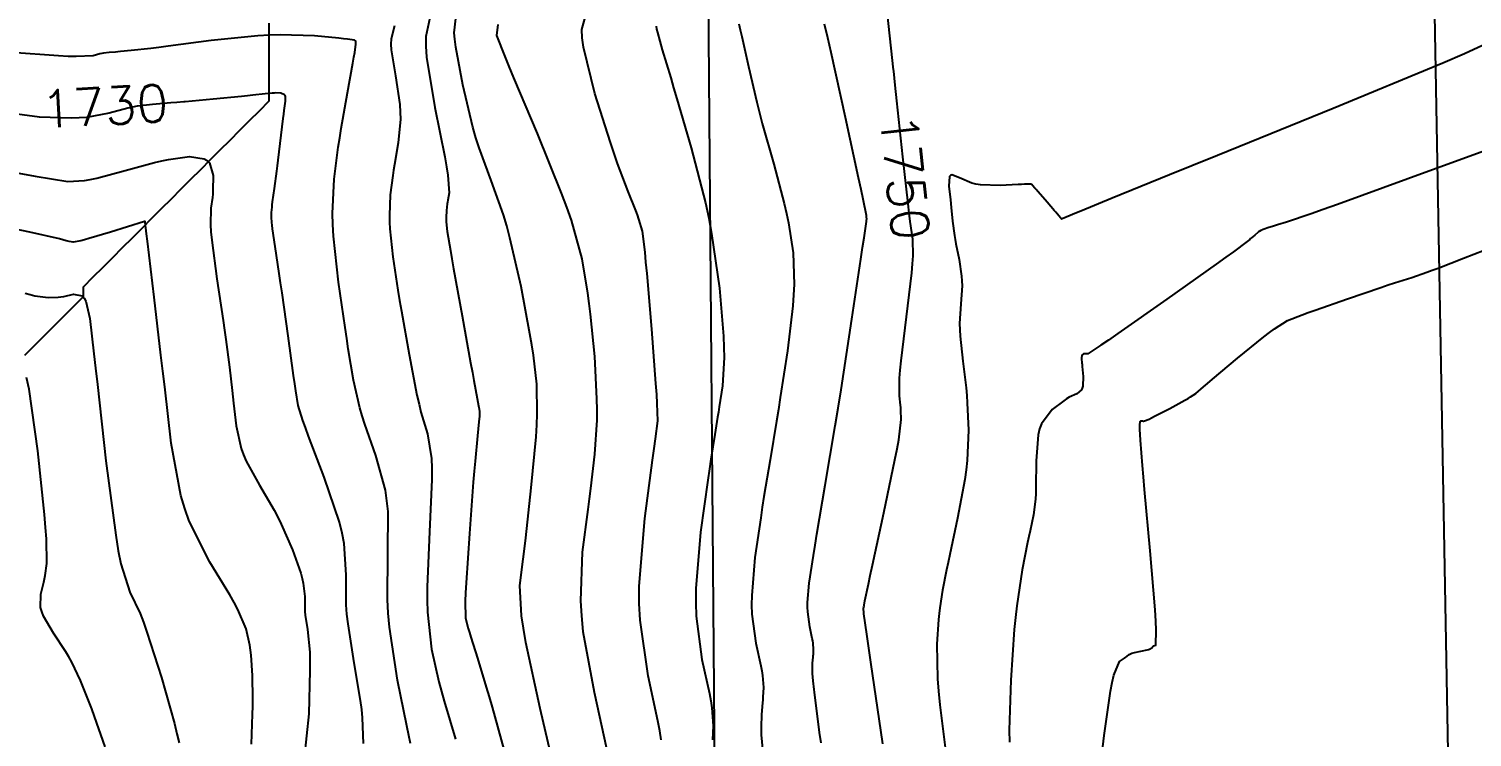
# Model space of a CAD drawing. Header units: metres. Extents: x 837475 to 838479, y 1189012 to 1191015.
# Drawn here: x 838094.4 to 838242, y 1190467 to 1190539.4 of the extents above; entities that cross this region are included whole.
import ezdxf

# ---------------------------------------------------------------- set-up
doc = ezdxf.new("R2010")
doc.units = ezdxf.units.M
doc.header["$LTSCALE"] = 0.3
for name, color, linetype in [('CORREDORVIA', 70, 'Continuous'), ('COTAS 10', 1, 'Continuous'), ('COTAS INT', 252, 'Continuous'), ('DRENAJE', 5, 'Continuous'), ('VIA1', 50, 'Continuous')]:
    doc.layers.add(name, color=color, linetype=linetype)
doc.styles.get("Standard").update_dxf_attribs({"font": 'simplex.shx'})

msp = doc.modelspace()

# ---------------------------------------------------------------- linework, layer by layer
at = {"layer": 'CORREDORVIA'}
msp.add_lwpolyline([(837910.67578, 1191000.96488), (838157.033, 1190996.193), (838237.174, 1190821.339), (838237.001, 1190602.875), (838240.0305, 1190437.1985), (838223.5365, 1190366.2715), (838212.196, 1190288.9195), (838227.642, 1189916.876), (838080.482, 1189451.8445), (837860.4834, 1189307.12351), (837593.19071, 1189234.39948), (837744.4868, 1189686.6093), (837750.277, 1189933.973), (837710.4905, 1190057.959), (837731.595, 1190134.414), (837885.383, 1190229.429), (837983.18356, 1190344.11971), (837817.55386, 1190502.18733), (837798.03286, 1190660.16958), (837963.57418, 1190795.98182)], close=True, dxfattribs=at)
at = {"layer": 'COTAS 10'}
for points in [[(838181.7, 1190466.288), (838180.496, 1190474.613), (838180.08, 1190477.493), (838179.781, 1190479.566), (838179.775, 1190479.623), (838179.773, 1190479.636), (838179.772, 1190479.649), (838179.767, 1190479.687), (838179.764, 1190479.719), (838179.764, 1190479.735), (838179.765, 1190479.764), (838179.767, 1190479.79), (838179.767, 1190479.797), (838179.768, 1190479.803), (838179.769, 1190479.824), (838179.767, 1190479.852), (838179.765, 1190479.862), (838179.763, 1190479.873), (838179.752, 1190479.925), (838179.743, 1190479.99), (838179.742, 1190480.01), (838179.743, 1190480.032), (838179.75, 1190480.117), (838179.778, 1190480.294), (838179.791, 1190480.373), (838179.807, 1190480.465), (838179.883, 1190480.907), (838180.235, 1190482.603), (838180.425, 1190483.487), (838180.654, 1190484.55), (838181.816, 1190489.884), (838182.955, 1190495.304), (838183.171, 1190496.422), (838183.344, 1190497.373), (838183.606, 1190499.426), (838183.563, 1190500.389), (838183.543, 1190500.654), (838183.519, 1190500.917), (838183.404, 1190501.861), (838183.431, 1190503.67), (838183.497, 1190504.479), (838183.589, 1190505.421), (838184.133, 1190509.937), (838184.667, 1190514.433), (838184.753, 1190515.363), (838184.811, 1190516.156), (838184.799, 1190517.883), (838184.527, 1190519.681), (838184.422, 1190520.519), (838184.304, 1190521.505), (838183.771, 1190526.294), (838183.154, 1190532.029), (838182.983, 1190533.611), (838182.827, 1190535.052), (838182.812, 1190535.19), (838182.196, 1190540.874)], [(838142.348, 1190539.84), (838142.213, 1190538.694), (838143.037, 1190536.539), (838143.446, 1190535.542), (838143.933, 1190534.37), (838146.348, 1190528.694), (838148.828, 1190522.585), (838149.357, 1190521.14), (838149.817, 1190519.803), (838150.91, 1190515.867), (838151.502, 1190512.365), (838151.647, 1190511.301), (838151.784, 1190510.197), (838152.209, 1190505.867), (838152.438, 1190501.542), (838152.452, 1190500.439), (838152.443, 1190499.378), (838152.232, 1190495.89), (838151.824, 1190492.399), (838151.692, 1190491.336), (838151.552, 1190490.23), (838150.975, 1190485.89), (838150.777, 1190480.886), (838150.875, 1190479.362), (838151.04, 1190477.778), (838152.186, 1190471.558), (838153.438, 1190465.812)], [(838128.583, 1190466.317), (838128.496, 1190468.931), (838128.408, 1190469.795), (838128.291, 1190470.721), (838127.638, 1190474.573), (838127.006, 1190478.535), (838126.903, 1190479.53), (838126.832, 1190480.481), (838126.833, 1190483.547), (838126.611, 1190486.77), (838126.399, 1190487.82), (838126.122, 1190488.939), (838124.576, 1190493.547), (838122.966, 1190497.745), (838122.648, 1190498.605), (838122.386, 1190499.333), (838121.9, 1190500.871), (838121.667, 1190502.379), (838121.564, 1190503.089), (838121.444, 1190503.925), (838120.871, 1190507.999), (838120.256, 1190512.378), (838120.109, 1190513.407), (838119.973, 1190514.355), (838119.565, 1190517.117), (838119.296, 1190518.941), (838119.247, 1190519.299), (838119.209, 1190519.593), (838119.164, 1190520.124), (838119.184, 1190520.269), (838119.187, 1190520.32), (838119.19, 1190520.375), (838119.191, 1190520.614), (838119.233, 1190521.15), (838119.262, 1190521.393), (838119.297, 1190521.677), (838119.486, 1190523.044), (838119.729, 1190524.825), (838119.798, 1190525.37), (838119.869, 1190525.937), (838120.376, 1190530.21), (838120.432, 1190530.65), (838120.483, 1190531.036), (838120.627, 1190531.983), (838120.622, 1190532.472), (838120.579, 1190532.569), (838120.518, 1190532.65), (838120.149, 1190532.804), (838119.608, 1190532.822), (838119.438, 1190532.816), (838119.259, 1190532.806), (838118.544, 1190532.733), (838117.26, 1190532.588), (838116.723, 1190532.533), (838116.107, 1190532.471), (838113.229, 1190532.195), (838110.338, 1190531.931), (838110.214, 1190531.919), (838109.512, 1190531.858), (838108.868, 1190531.803), (838107.022, 1190531.659), (838105.446, 1190531.46), (838104.972, 1190531.369), (838104.482, 1190531.264), (838102.573, 1190530.757), (838100.257, 1190530.328), (838099.509, 1190530.271), (838098.715, 1190530.242), (838095.462, 1190530.36), (838091.367, 1190530.88)]]:
    msp.add_lwpolyline(points, dxfattribs=at)
at = {"layer": 'COTAS INT'}
for points in [[(838135.493, 1190540.978), (838134.957, 1190538.584), (838134.966, 1190537.605), (838135.043, 1190536.49), (838135.887, 1190531.322), (838136.895, 1190526.297), (838137.075, 1190525.273), (838137.211, 1190524.407), (838137.348, 1190522.606), (838137.218, 1190521.867), (838137.187, 1190521.67), (838137.158, 1190521.478), (838137.071, 1190520.815), (838137.041, 1190520.098), (838137.047, 1190519.872), (838137.06, 1190519.634), (838137.162, 1190518.674), (838137.482, 1190516.716), (838137.633, 1190515.849), (838137.81, 1190514.842), (838138.674, 1190510.03), (838139.544, 1190505.247), (838139.725, 1190504.259), (838139.88, 1190503.416), (838140.226, 1190501.582), (838140.371, 1190500.835), (838140.399, 1190500.677), (838140.423, 1190500.541), (838140.47, 1190500.226), (838140.444, 1190499.743), (838140.422, 1190499.501), (838140.395, 1190499.212), (838140.244, 1190497.778), (838140.002, 1190495.186), (838139.918, 1190494.167), (838139.825, 1190493.017), (838139.427, 1190487.778), (838139.092, 1190482.743), (838139.04, 1190481.723), (838139.006, 1190480.865), (838139.028, 1190479.115), (838139.296, 1190478.066), (838139.418, 1190477.649), (838139.559, 1190477.178), (838140.24, 1190475.022), (838141.15, 1190472.062), (838141.436, 1190471.084), (838141.737, 1190470.038), (838142.947, 1190465.689)], [(838148.186, 1190463.297), (838146.673, 1190469.885), (838145.203, 1190476.634), (838144.945, 1190478.088), (838144.752, 1190479.362), (838144.594, 1190482.466), (838144.933, 1190485.174), (838145.054, 1190486.199), (838145.186, 1190487.342), (838145.758, 1190492.466), (838146.242, 1190497.678), (838146.317, 1190498.878), (838146.367, 1190499.973), (838146.339, 1190503.047), (838145.971, 1190506.032), (838145.808, 1190507.07), (838145.617, 1190508.2), (838144.705, 1190513.047), (838143.576, 1190518.018), (838143.249, 1190519.226), (838142.915, 1190520.362), (838141.658, 1190523.858), (838140.42, 1190527.198), (838140.099, 1190528.236), (838139.787, 1190529.322), (838138.738, 1190533.653), (838138.028, 1190537.52), (838137.929, 1190538.315), (838137.873, 1190538.989), (838138.025, 1190540.428)], [(838159.034, 1190466.669), (838158.889, 1190467.593), (838158.703, 1190468.624), (838157.699, 1190473.231), (838156.876, 1190478.923), (838156.805, 1190480.637), (838156.802, 1190482.41), (838157.356, 1190489.315), (838158.17, 1190495.287), (838158.331, 1190496.473), (838158.463, 1190497.455), (838158.705, 1190499.315), (838158.645, 1190501.079), (838158.586, 1190502.001), (838158.509, 1190503.111), (838158.079, 1190508.688), (838157.596, 1190514.361), (838157.487, 1190515.532), (838157.387, 1190516.53), (838157.115, 1190518.688), (838156.768, 1190519.938), (838156.622, 1190520.362), (838156.454, 1190520.82), (838155.667, 1190522.76), (838154.581, 1190525.608), (838154.225, 1190526.639), (838153.845, 1190527.776), (838152.271, 1190532.76), (838151.091, 1190537.497), (838150.958, 1190538.478), (838150.91, 1190539.317), (838151.439, 1190541.153)], [(838133.403, 1190466.318), (838133.227, 1190467.137), (838133.025, 1190468.101), (838132.082, 1190472.794), (838131.255, 1190478.215), (838131.126, 1190479.638), (838131.04, 1190481.026), (838131.09, 1190485.757), (838131.103, 1190490.033), (838130.994, 1190491.135), (838130.836, 1190492.202), (838129.858, 1190495.757), (838128.719, 1190498.962), (838128.459, 1190499.807), (838128.224, 1190500.635), (838127.573, 1190503.472), (838127.038, 1190506.66), (838126.874, 1190507.708), (838126.704, 1190508.828), (838126.035, 1190513.472), (838125.533, 1190518.199), (838125.468, 1190519.371), (838125.435, 1190520.484), (838125.585, 1190524.012), (838126.012, 1190527.275), (838126.155, 1190528.221), (838126.308, 1190529.186), (838126.948, 1190532.826), (838127.511, 1190535.88), (838127.616, 1190536.475), (838127.698, 1190536.962), (838127.812, 1190537.818), (838127.792, 1190537.945), (838127.791, 1190537.973), (838127.791, 1190537.998), (838127.807, 1190538.061), (838127.803, 1190538.109), (838127.791, 1190538.125), (838127.774, 1190538.141), (838127.671, 1190538.208), (838126.96, 1190538.325), (838126.559, 1190538.373), (838126.07, 1190538.427), (838123.568, 1190538.68), (838120.078, 1190538.784), (838118.966, 1190538.745), (838117.791, 1190538.676), (838113.023, 1190538.179), (838108.616, 1190537.602), (838107.668, 1190537.482), (838106.839, 1190537.379), (838104.83, 1190537.151), (838103.729, 1190537.05), (838103.473, 1190537.027), (838103.237, 1190537.007), (838102.564, 1190536.955), (838101.988, 1190536.882), (838101.815, 1190536.849), (838101.636, 1190536.811), (838100.939, 1190536.626), (838099.209, 1190536.542), (838098.378, 1190536.568), (838097.394, 1190536.615), (838092.572, 1190536.959)], [(838131.753, 1190539.676), (838131.412, 1190538.349), (838131.404, 1190537.828), (838131.433, 1190537.241), (838131.849, 1190534.57), (838132.297, 1190531.63), (838132.345, 1190530.874), (838132.361, 1190530.144), (838132.148, 1190527.716), (838131.763, 1190525.527), (838131.671, 1190524.946), (838131.585, 1190524.377), (838131.328, 1190522.414), (838131.238, 1190520.291), (838131.258, 1190519.622), (838131.297, 1190518.916), (838131.599, 1190516.073), (838132.112, 1190512.668), (838132.284, 1190511.609), (838132.469, 1190510.5), (838133.246, 1190506.073), (838134.061, 1190501.936), (838134.27, 1190501.01), (838134.472, 1190500.179), (838135.14, 1190497.967), (838135.55, 1190495.465), (838135.589, 1190494.45), (838135.595, 1190493.296), (838135.347, 1190487.967), (838135.099, 1190482.329), (838135.105, 1190480.98), (838135.144, 1190479.724), (838135.555, 1190475.955), (838136.311, 1190472.617), (838136.568, 1190471.633), (838136.846, 1190470.622), (838138.018, 1190466.757)], [(838158.526, 1190539.648), (838158.579, 1190539.356), (838158.658, 1190539.005), (838159.155, 1190537.23), (838160.013, 1190534.376), (838160.319, 1190533.345), (838160.656, 1190532.208), (838162.123, 1190527.23), (838163.575, 1190521.583), (838163.903, 1190520.026), (838164.198, 1190518.47), (838164.996, 1190512.873), (838165.402, 1190507.943), (838165.45, 1190506.809), (838165.471, 1190505.775), (838165.315, 1190502.873), (838164.989, 1190500.744), (838164.902, 1190500.198), (838164.817, 1190499.67), (838164.523, 1190497.919), (838164.129, 1190495.395), (838163.981, 1190494.379), (838163.816, 1190493.226), (838163.078, 1190487.919), (838162.583, 1190482.15), (838162.57, 1190480.706), (838162.612, 1190479.328), (838163.212, 1190474.905), (838163.968, 1190471.436), (838164.108, 1190470.661), (838164.217, 1190469.965), (838164.36, 1190468.119), (838164.284, 1190466.687)], [(838166.988, 1190539.906), (838167.134, 1190539.282), (838167.293, 1190538.591), (838167.968, 1190535.534), (838168.825, 1190531.872), (838169.098, 1190530.801), (838169.386, 1190529.704), (838170.558, 1190525.534), (838171.638, 1190521.506), (838171.869, 1190520.499), (838172.071, 1190519.539), (838172.554, 1190516.463), (838172.64, 1190513.245), (838172.592, 1190512.195), (838172.511, 1190511.076), (838171.959, 1190506.463), (838171.225, 1190501.675), (838171.03, 1190500.445), (838170.839, 1190499.258), (838170.178, 1190495.319), (838169.553, 1190491.555), (838169.385, 1190490.478), (838169.219, 1190489.386), (838168.636, 1190485.319), (838168.303, 1190481.444), (838168.294, 1190480.474), (838168.322, 1190479.549), (838168.726, 1190476.578), (838169.233, 1190474.249), (838169.327, 1190473.728), (838169.4, 1190473.261), (838169.497, 1190472.021), (838169.445, 1190471.059), (838169.426, 1190470.767), (838169.404, 1190470.463), (838169.307, 1190469.274), (838169.255, 1190467.971), (838169.261, 1190467.595), (838169.277, 1190467.213), (838169.411, 1190465.78)], [(838175.392, 1190466.362), (838175.245, 1190467.43), (838174.921, 1190469.931), (838174.772, 1190471.238), (838174.735, 1190471.552), (838174.7, 1190471.846), (838174.589, 1190472.734), (838174.521, 1190473.466), (838174.513, 1190473.661), (838174.509, 1190473.853), (838174.536, 1190474.519), (838174.586, 1190475.127), (838174.597, 1190475.282), (838174.607, 1190475.431), (838174.633, 1190475.923), (838174.584, 1190476.556), (838174.546, 1190476.795), (838174.498, 1190477.061), (838174.239, 1190478.251), (838174.033, 1190479.769), (838174.018, 1190480.242), (838174.023, 1190480.738), (838174.193, 1190482.718), (838174.621, 1190485.546), (838174.788, 1190486.577), (838174.977, 1190487.715), (838175.832, 1190492.718), (838176.852, 1190498.791), (838177.145, 1190500.603), (838177.442, 1190502.472), (838178.55, 1190509.694), (838179.469, 1190515.843), (838179.647, 1190517.035), (838179.791, 1190518.006), (838180.037, 1190519.67), (838180.06, 1190519.851), (838180.064, 1190519.886), (838180.067, 1190519.915), (838180.071, 1190519.969), (838180.064, 1190520.027), (838180.06, 1190520.059), (838180.055, 1190520.098), (838180.034, 1190520.298), (838179.692, 1190521.982), (838179.485, 1190522.957), (838179.231, 1190524.153), (838177.907, 1190530.306), (838176.436, 1190536.964), (838176.088, 1190538.477), (838175.765, 1190539.848)], [(838243.056, 1190537.663), (838241.23, 1190536.837), (838239.014, 1190535.872), (838227.782, 1190531.22), (838215.939, 1190526.429), (838213.339, 1190525.377), (838211.033, 1190524.442), (838205.161, 1190522.057), (838201.974, 1190520.756), (838201.363, 1190520.505), (838200.868, 1190520.301), (838200.06, 1190519.961), (838200.023, 1190519.941), (838200.014, 1190519.939), (838200.007, 1190519.938), (838199.986, 1190519.95), (838199.936, 1190520.009), (838199.911, 1190520.039), (838199.88, 1190520.074), (838199.726, 1190520.248), (838199.395, 1190520.627), (838199.253, 1190520.791), (838199.088, 1190520.982), (838198.311, 1190521.884), (838197.555, 1190522.765), (838197.404, 1190522.942), (838197.277, 1190523.089), (838197.031, 1190523.379), (838196.94, 1190523.46), (838196.911, 1190523.475), (838196.88, 1190523.488), (838196.758, 1190523.511), (838196.211, 1190523.491), (838195.913, 1190523.478), (838195.55, 1190523.46), (838193.712, 1190523.368), (838191.704, 1190523.417), (838191.235, 1190523.489), (838190.803, 1190523.585), (838189.556, 1190524.145), (838188.781, 1190524.454), (838188.646, 1190524.394), (838188.545, 1190524.27), (838188.471, 1190523.294), (838188.622, 1190521.9), (838188.706, 1190521.124), (838188.857, 1190519.717), (838189.052, 1190518.258), (838189.121, 1190517.837), (838189.197, 1190517.408), (838189.527, 1190515.797), (838189.779, 1190514.095), (838189.806, 1190513.609), (838189.814, 1190513.116), (838189.688, 1190511.281), (838189.568, 1190509.238), (838189.58, 1190508.613), (838189.611, 1190507.964), (838189.887, 1190505.405), (838190.223, 1190502.664), (838190.292, 1190501.898), (838190.35, 1190501.13), (838190.475, 1190498.333), (838190.34, 1190495.243), (838190.235, 1190494.29), (838190.101, 1190493.294), (838189.37, 1190489.348), (838188.568, 1190485.649), (838188.389, 1190484.81), (838188.228, 1190484.051), (838187.804, 1190481.978), (838187.532, 1190480.192), (838187.468, 1190479.614), (838187.408, 1190478.999), (838187.233, 1190476.476), (838187.309, 1190472.926), (838187.408, 1190471.664), (838187.541, 1190470.28), (838188.303, 1190464.275)], [(838093.33, 1190524.608), (838094.992, 1190524.304), (838098.352, 1190523.761), (838100.035, 1190523.869), (838100.64, 1190523.975), (838101.305, 1190524.114), (838104.207, 1190524.889), (838107.222, 1190525.71), (838107.958, 1190525.878), (838108.65, 1190526.02), (838110.794, 1190526.317), (838112.299, 1190526.097), (838112.589, 1190525.914), (838112.824, 1190525.677), (838113.213, 1190524.378), (838113.194, 1190522.866), (838113.171, 1190522.494), (838113.141, 1190522.143), (838112.969, 1190521.046), (838112.931, 1190519.351), (838112.985, 1190518.623), (838113.067, 1190517.784), (838113.597, 1190513.82), (838114.228, 1190509.576), (838114.373, 1190508.56), (838114.505, 1190507.614), (838114.876, 1190504.772), (838115.158, 1190502.403), (838115.234, 1190501.754), (838115.308, 1190501.109), (838115.57, 1190498.807), (838116.089, 1190496.485), (838116.327, 1190495.827), (838116.605, 1190495.163), (838117.948, 1190492.711), (838119.445, 1190490.181), (838119.821, 1190489.467), (838120.18, 1190488.747), (838121.337, 1190486.101), (838122.164, 1190483.738), (838122.315, 1190483.196), (838122.433, 1190482.705), (838122.576, 1190481.337), (838122.575, 1190480.181), (838122.602, 1190479.823), (838122.641, 1190479.448), (838122.879, 1190477.954), (838123.089, 1190475.657), (838123.11, 1190474.776), (838123.115, 1190473.788), (838122.998, 1190469.332), (838122.526, 1190464.849)], [(838243.206, 1190526.89), (838235.423, 1190524.029), (838228.229, 1190521.432), (838226.768, 1190520.911), (838225.537, 1190520.475), (838223.008, 1190519.614), (838222.091, 1190519.34), (838221.876, 1190519.274), (838221.677, 1190519.212), (838221.102, 1190519.024), (838220.706, 1190518.886), (838220.622, 1190518.855), (838220.548, 1190518.828), (838220.371, 1190518.758), (838220.213, 1190518.658), (838220.151, 1190518.612), (838220.081, 1190518.558), (838219.761, 1190518.298), (838219.417, 1190518.005), (838219.332, 1190517.931), (838219.251, 1190517.859), (838218.992, 1190517.625), (838217.59, 1190516.594), (838216.788, 1190516.02), (838215.807, 1190515.321), (838210.768, 1190511.757), (838205.751, 1190508.235), (838204.783, 1190507.562), (838203.998, 1190507.022), (838202.684, 1190506.162), (838202.56, 1190506.16), (838202.526, 1190506.159), (838202.491, 1190506.159), (838202.367, 1190506.157), (838202.253, 1190506.139), (838202.225, 1190506.129), (838202.199, 1190506.116), (838202.12, 1190506.048), (838202.068, 1190505.937), (838202.059, 1190505.896), (838202.053, 1190505.851), (838202.052, 1190505.655), (838202.085, 1190505.241), (838202.101, 1190505.06), (838202.12, 1190504.85), (838202.211, 1190503.848), (838202.177, 1190502.852), (838202.116, 1190502.645), (838202.033, 1190502.467), (838201.547, 1190502.074), (838200.776, 1190501.706), (838200.514, 1190501.545), (838200.229, 1190501.357), (838199.024, 1190500.464), (838197.954, 1190499.011), (838197.756, 1190498.47), (838197.599, 1190497.869), (838197.386, 1190495.199), (838197.382, 1190492.492), (838197.358, 1190491.868), (838197.324, 1190491.298), (838197.116, 1190489.694), (838196.775, 1190488.069), (838196.657, 1190487.486), (838196.528, 1190486.845), (838195.976, 1190484.05), (838195.42, 1190480.393), (838195.288, 1190479.209), (838195.166, 1190477.951), (838194.806, 1190472.786), (838194.651, 1190467.67), (838194.658, 1190466.442)], [(838117.15, 1190466.24), (838117.252, 1190469.326), (838117.267, 1190470.104), (838117.275, 1190470.848), (838117.253, 1190473.26), (838117.112, 1190475.327), (838117.045, 1190475.854), (838116.966, 1190476.362), (838116.582, 1190478.031), (838115.728, 1190480.017), (838115.354, 1190480.723), (838114.921, 1190481.498), (838112.856, 1190484.861), (838110.757, 1190489.041), (838110.302, 1190490.33), (838109.901, 1190491.676), (838108.907, 1190497.013), (838108.253, 1190502.777), (838108.066, 1190504.392), (838107.877, 1190506.016), (838107.172, 1190511.948), (838106.48, 1190517.688), (838106.391, 1190518.43), (838106.247, 1190519.621), (838106.245, 1190519.643), (838106.244, 1190519.648), (838106.245, 1190519.653), (838106.247, 1190519.67), (838106.241, 1190519.679), (838106.229, 1190519.679), (838106.195, 1190519.671), (838102.715, 1190518.603), (838100.497, 1190517.942), (838100.048, 1190517.817), (838099.669, 1190517.717), (838098.895, 1190517.563), (838098.491, 1190517.622), (838098.346, 1190517.655), (838098.186, 1190517.696), (838097.489, 1190517.907), (838094.458, 1190518.587), (838092.826, 1190518.924)], [(838203.825, 1190462.482), (838204.357, 1190467.119), (838204.993, 1190471.647), (838205.165, 1190472.545), (838205.336, 1190473.289), (838205.939, 1190474.691), (838206.45, 1190475.04), (838206.562, 1190475.121), (838206.661, 1190475.194), (838206.914, 1190475.398), (838207.203, 1190475.549), (838207.325, 1190475.588), (838207.465, 1190475.627), (838208.123, 1190475.756), (838208.764, 1190475.884), (838208.893, 1190475.92), (838209, 1190475.957), (838209.216, 1190476.097), (838209.327, 1190476.228), (838209.369, 1190476.259), (838209.417, 1190476.289), (838209.629, 1190476.379), (838209.692, 1190477.901), (838209.644, 1190478.833), (838209.568, 1190479.987), (838209.061, 1190485.998), (838208.488, 1190492.269), (838208.37, 1190493.586), (838208.271, 1190494.722), (838208.062, 1190497.311), (838208.003, 1190498.459), (838207.998, 1190498.686), (838207.999, 1190498.874), (838208.044, 1190499.227), (838208.121, 1190499.298), (838208.141, 1190499.309), (838208.162, 1190499.316), (838208.233, 1190499.31), (838208.314, 1190499.288), (838208.34, 1190499.284), (838208.368, 1190499.282), (838208.483, 1190499.285), (838208.955, 1190499.489), (838209.208, 1190499.614), (838209.514, 1190499.768), (838211.06, 1190500.574), (838212.621, 1190501.415), (838212.937, 1190501.592), (838213.203, 1190501.745), (838213.741, 1190502.098), (838214.52, 1190502.768), (838214.938, 1190503.121), (838215.442, 1190503.547), (838217.993, 1190505.693), (838220.677, 1190507.88), (838221.267, 1190508.333), (838221.789, 1190508.718), (838223.119, 1190509.557), (838224.605, 1190510.146), (838225.225, 1190510.374), (838225.937, 1190510.63), (838229.261, 1190511.792), (838232.648, 1190512.944), (838233.399, 1190513.195), (838234.069, 1190513.416), (838235.813, 1190513.967), (838237.366, 1190514.488), (838237.916, 1190514.691), (838238.518, 1190514.918), (838241.124, 1190515.949), (838244.285, 1190517.153)], [(838093.968, 1190512.339), (838094.499, 1190512.202), (838094.981, 1190512.091), (838096.325, 1190511.896), (838097.353, 1190511.933), (838097.637, 1190511.967), (838097.921, 1190512.011), (838098.943, 1190512.257), (838099.817, 1190512.067), (838100.007, 1190511.836), (838100.175, 1190511.528), (838100.594, 1190509.773), (838101.012, 1190506.167), (838101.18, 1190504.693), (838101.37, 1190503.011), (838102.245, 1190495.219), (838103.242, 1190487.597), (838103.509, 1190486.023), (838103.773, 1190484.682), (838104.693, 1190481.775), (838105.734, 1190479.591), (838106.074, 1190478.706), (838106.436, 1190477.699), (838107.927, 1190473.048), (838109.253, 1190468.339), (838109.51, 1190467.296), (838109.719, 1190466.365)], [(838102.151, 1190465.961), (838101.075, 1190469.081), (838100.799, 1190469.839), (838100.534, 1190470.551), (838099.659, 1190472.74), (838098.739, 1190474.631), (838098.446, 1190475.156), (838098.136, 1190475.68), (838096.877, 1190477.577), (838095.845, 1190479.346), (838095.678, 1190479.79), (838095.563, 1190480.215), (838095.579, 1190481.585), (838095.89, 1190482.822), (838095.962, 1190483.163), (838096.028, 1190483.503), (838096.214, 1190484.727), (838096.161, 1190487.235), (838096.075, 1190488.385), (838095.959, 1190489.734), (838095.286, 1190496.25), (838094.381, 1190502.533), (838094.119, 1190503.735)]]:
    msp.add_lwpolyline(points, dxfattribs=at)
at = {"layer": 'DRENAJE'}
for points in [[(838118.90663, 1190539.9704, 0), (838118.90663, 1190538.97074, 0), (838118.90663, 1190537.97108, 0), (838118.90663, 1190536.97141, 0), (838118.90663, 1190535.97175, 0), (838118.90663, 1190534.97209, 0), (838118.90663, 1190533.97243, 0), (838118.90663, 1190532.97276, 0), (838118.90663, 1190531.9731, 0), (838117.90697, 1190530.97344, 0), (838116.90731, 1190529.97377, 0), (838115.90764, 1190528.97411, 0), (838114.90798, 1190527.97445, 0), (838113.90832, 1190526.97479, 0), (838112.90866, 1190525.97512, 0)], [(838112.90866, 1190525.97512, 0), (838111.90899, 1190524.97546, 0), (838110.90933, 1190523.9758, 0), (838109.90967, 1190522.97613, 0), (838108.91, 1190521.97647, 0), (838107.91034, 1190520.97681, 0), (838106.91068, 1190519.97715, 0), (838105.91102, 1190518.97748, 0), (838104.91135, 1190517.97782, 0), (838103.91169, 1190516.97816, 0), (838102.91203, 1190515.97849, 0), (838101.91236, 1190514.97883, 0), (838100.9127, 1190513.97917, 0), (838099.91304, 1190512.97951, 0), (838099.91304, 1190511.97984, 0), (838098.91338, 1190510.98018, 0), (838097.91371, 1190509.98052, 0), (838096.91405, 1190508.98085, 0), (838095.91439, 1190507.98119, 0), (838094.91472, 1190506.98153, 0), (838093.91506, 1190505.98186, 0)]]:
    msp.add_polyline3d(points, dxfattribs=at)
at = {"layer": 'VIA1'}
msp.add_line((838163.40926, 1190597.43774), (838164.554, 1190456.276), dxfattribs=at)

# ---------------------------------------------------------------- texts
at = {"layer": 'COTAS 10', "char_height": 3.799998, "attachment_point": 7}
for s, insert, rotation in [('1730', (838095.715, 1190529.218), 3.1739999), ('1750', (838181.391, 1190530.538), 275.9975765)]:
    msp.add_mtext(s, dxfattribs=dict(at, insert=insert, rotation=rotation))

doc.saveas('drawing.dxf')
